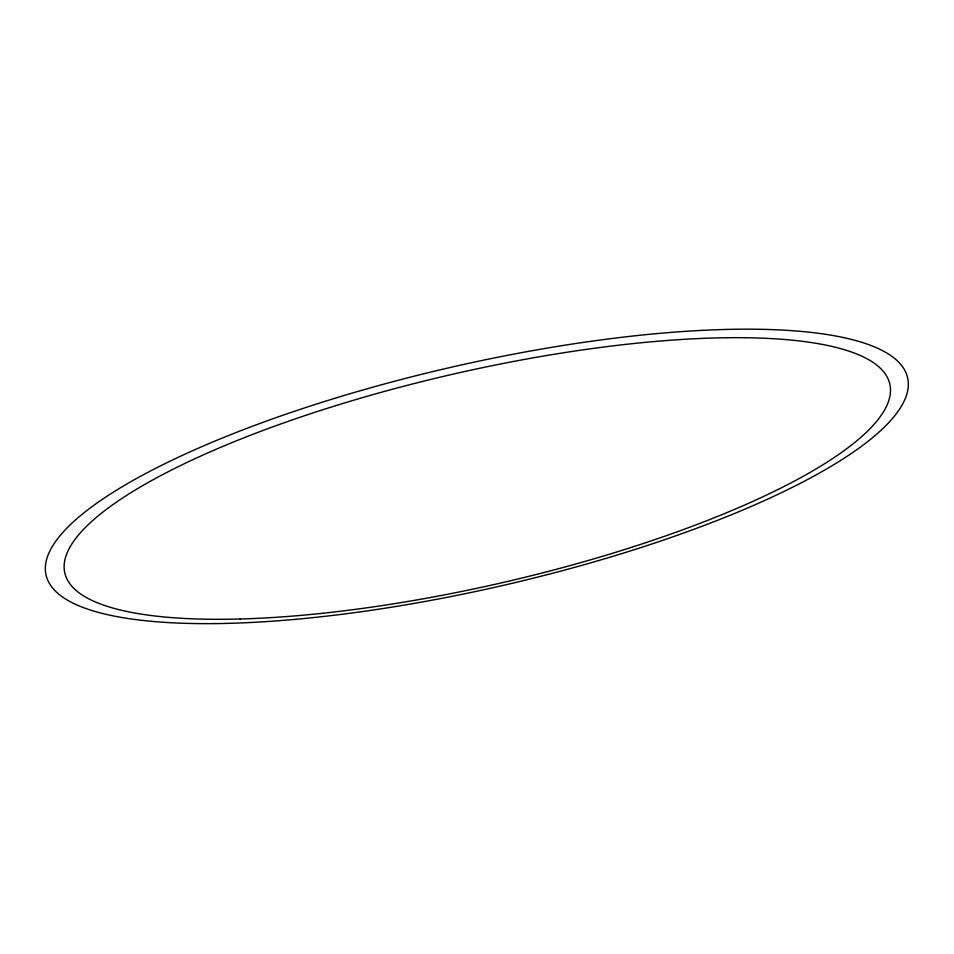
<?xml version="1.0" encoding="UTF-8"?>
<svg xmlns="http://www.w3.org/2000/svg" width="954" height="954" viewBox="0 0 954 954"><rect width="100%" height="100%" fill="white"/><g stroke="black" fill="none" stroke-linecap="round" stroke-linejoin="round"><path stroke-width="1.43" d="M225.931 623.415A441.917 112.119 -12.9 0 0 906.3 395.803A441.917 112.119 -12.9 0 0 298.28 410.005A441.917 112.119 -12.9 0 0 225.931 623.415M240.241 618.991A423.171 107.122 -12.9 0 0 888.913 400.143A423.171 107.122 -12.9 0 0 302.788 416.326A423.171 107.122 -12.9 0 0 240.241 618.991"/></g></svg>
